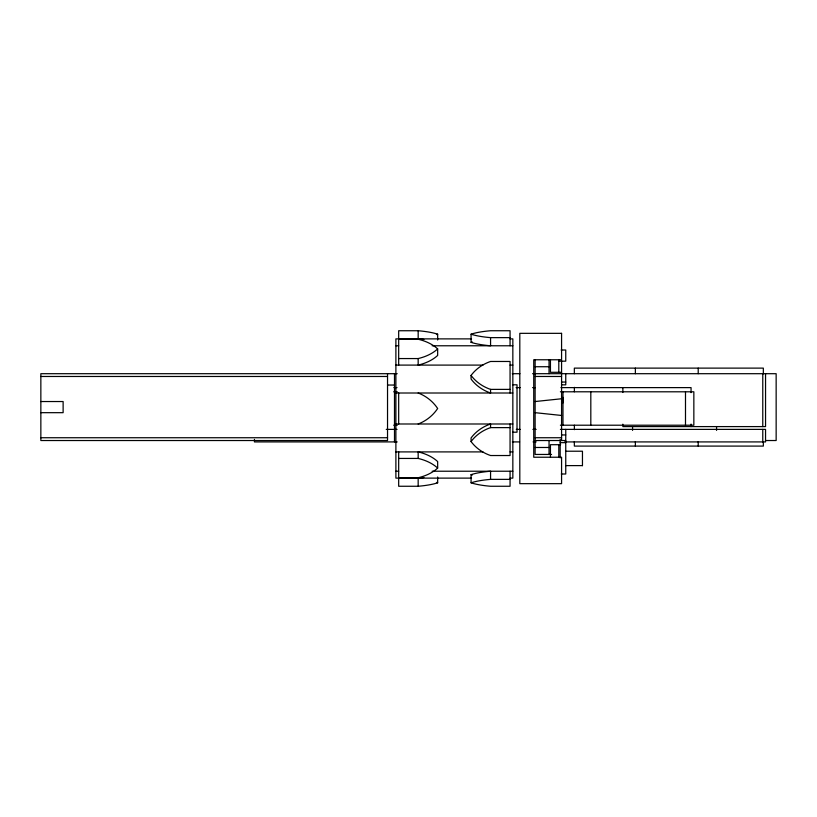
<?xml version="1.0" encoding="UTF-8"?>
<svg xmlns="http://www.w3.org/2000/svg" width="817" height="817" viewBox="0 0 817 817"><rect width="100%" height="100%" fill="white"/><g stroke="black" fill="none" stroke-linecap="round" stroke-linejoin="round"><path stroke-width="1.23" d="M562.974 425.208L562.974 391.792M574.382 429.66L574.382 425.208M574.382 391.792L574.382 387.34M590.814 425.208L590.814 391.803M685.494 425.208L685.494 391.803M535.125 401.535L561.575 398.757M437.657 340.005L437.657 334.184A40.727 9.058 0 0 0 418.171 330.742L398.676 330.742L398.676 365.097M490.568 337.635L490.568 345.775A40.727 9.058 0 0 1 471.072 342.333L471.072 334.184A40.727 9.058 0 0 0 490.568 337.635L510.063 337.635M471.511 338.881L395.888 338.881L395.888 478.119L471.511 478.119M510.063 338.881L512.841 338.881L512.841 478.119L510.063 478.119M398.676 339.249L418.171 339.249A40.727 25.398 0 0 1 437.657 348.91L437.657 355.436A40.727 25.398 0 0 1 418.171 365.097L418.171 358.561A40.727 25.398 0 0 0 437.657 348.91M395.888 345.775L398.676 345.775M432.142 345.775L512.841 345.775M561.116 350.013L565.752 350.013L565.752 361.165L558.797 361.165M398.676 358.561L418.171 358.561M395.888 365.097L482.949 365.097M510.063 365.097L512.841 365.097M535.125 366.731L549.044 366.731M561.575 372.297L550.444 372.297L550.444 359.766M397.205 373.696L40.85 373.696L40.85 440.526L387.534 440.526L387.534 373.696M512.32 373.696L519.918 373.696M532.592 373.696L776.15 373.696L776.15 440.526L765.488 440.526M40.85 376.474L387.534 376.474M535.125 376.474L561.575 376.474M561.575 382.05L565.752 382.05M512.841 384.797L517.018 384.797L517.018 432.203L512.841 432.203M561.575 384.827L565.752 384.827L565.752 373.696M387.534 385.042L394.499 385.042M393.896 387.615L397.031 387.615M516.119 387.615L520.133 387.615M532.592 387.615L535.431 387.615M560.932 387.615L691.059 387.615L691.059 392.65M510.063 393.008L510.063 361.471L490.568 361.471A40.727 36.694 0 0 0 471.072 375.432A40.727 36.694 0 0 0 490.568 389.382L510.063 389.382M393.743 391.792L397.287 391.792M560.391 391.792L693.847 391.803L693.847 425.208L560.391 425.208M395.888 393.008L512.841 393.008M40.85 401.535L63.123 401.535L63.123 412.677L40.85 412.677M395.888 423.992L512.841 423.992M393.743 425.208L397.287 425.208M510.063 423.992L510.063 455.529L490.568 455.529A40.727 36.694 0 0 1 471.072 441.568A40.727 36.694 0 0 1 490.568 427.618L510.063 427.618M386.247 429.385L397.052 429.385M516.303 429.385L520.133 429.385M532.888 429.385L536.166 429.385M560.421 429.385L765.549 429.385L765.549 441.915L564.67 441.915M561.575 434.95L565.752 434.95M40.85 437.738L387.534 437.738M535.125 437.738L561.575 437.738M535.125 440.526L565.752 440.526M397.205 441.915L254.434 441.915L254.434 439.413M512.361 441.915L519.571 441.915M533.062 441.915L536.166 441.915M560.186 442.661L565.752 442.661M560.646 444.703L550.444 444.703L550.444 457.234M535.125 447.481L549.044 447.481M565.752 451.219L582.46 451.219L582.46 465.68M395.888 451.903L482.949 451.903M510.063 451.903L512.841 451.903M551.557 454.446L535.125 454.446L535.125 359.766M398.676 458.439L418.171 458.439A40.727 25.398 0 0 1 437.657 468.09L437.657 461.564A40.727 25.398 0 0 0 418.171 451.903L418.171 458.439M565.752 465.608L582.46 465.608M395.888 471.225L398.676 471.225M432.142 471.225L512.841 471.225M561.299 474.003L565.752 474.003L565.752 429.385M398.676 477.751L418.171 477.751A40.727 25.398 0 0 0 437.657 468.09M490.568 479.365L490.568 471.225A40.727 9.058 0 0 0 471.072 474.667L471.072 482.816A40.727 9.058 0 0 1 490.568 479.365L510.063 479.365M437.657 476.995L437.657 482.816A40.727 9.058 0 0 1 418.171 486.258L398.676 486.258L398.676 451.903M535.125 412.677L561.575 415.465M765.549 373.696L765.549 426.597L622.86 426.597L622.86 424.166M763.333 373.696L763.333 368.12L574.341 368.12L574.341 373.696M763.333 441.64L763.333 446.092L574.341 446.092L574.341 441.64M762.772 373.696L762.772 426.597M762.772 429.385L762.772 441.915M716.56 426.597L716.56 430.396M698.208 368.12L698.208 373.696M698.208 441.64L698.208 446.092M691.059 424.084L691.059 426.597M635.371 368.12L635.371 373.696M635.371 441.64L635.371 446.092M632.562 426.597L632.562 430.396M622.86 387.615L622.86 392.487M562.974 397.358L562.974 402.934M561.575 360.368L561.575 440.526M560.186 439.434L560.186 457.918M558.797 359.531L558.797 372.297M558.797 444.703L558.797 457.469M549.044 359.766L549.044 373.696M549.044 440.526L549.044 454.446M510.063 345.775L510.063 330.742L490.568 330.742A40.727 9.058 0 0 0 471.072 334.184M510.063 471.225L510.063 486.258L490.568 486.258A40.727 9.058 0 0 1 471.072 482.816M490.568 389.382L490.568 393.008A40.727 36.694 0 0 1 471.072 379.047L471.072 375.432M490.568 427.618L490.568 423.992A40.727 36.694 0 0 0 471.072 437.953L471.072 441.568M418.171 330.742L418.171 338.881A40.727 9.058 0 0 1 423.89 339.484M418.171 486.258L418.171 478.119A40.727 9.058 0 0 0 423.89 477.516M398.676 393.008L398.676 423.992M394.499 373.696L394.499 429.18M394.499 429.385L394.499 441.915M437.657 334.184A40.727 9.058 0 0 1 436.441 334.572M471.072 342.333A40.727 9.058 0 0 1 472.287 341.945M418.171 393.008A40.727 40.727 0 0 1 437.657 408.5A40.727 40.727 0 0 1 418.171 423.992M472.287 475.055A40.727 9.058 0 0 1 471.072 474.667M436.441 482.428A40.727 9.058 0 0 1 437.657 482.816M561.575 333.336L519.806 333.336L519.806 483.664L561.575 483.664L561.575 457.234L533.736 457.234L533.736 359.766L561.575 359.766L561.575 333.336"/></g></svg>
